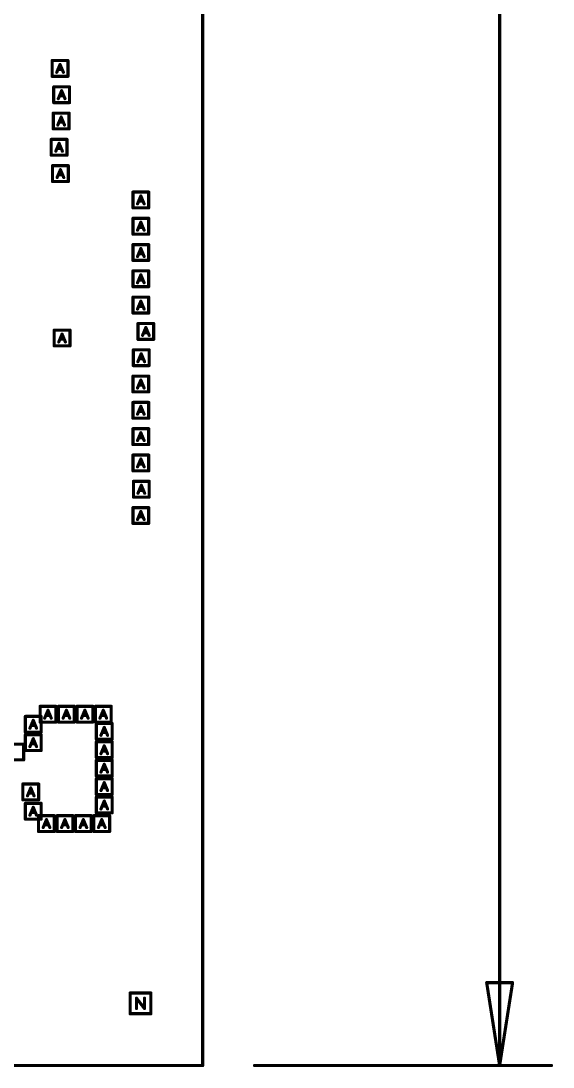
# Model space of a CAD drawing. Extents: x -14.2 to 19.9, y -5.2 to 16.9.
# Drawn here: x 4.183 to 5.193, y -0.003 to 1.986 of the extents above; entities that cross this region are included whole.
import ezdxf

# ---------------------------------------------------------------- set-up
doc = ezdxf.new("R2010")
doc.units = 0
doc.layers.get('0').update_dxf_attribs({"linetype": 'CONTINUOUS'})
doc.layers.add('FAB', color=2, linetype='CONTINUOUS')

# ---------------------------------------------------------------- blocks, each defined once
blk = doc.blocks.new('ROUND_1')
at = {"const_width": 0.003}
blk.add_lwpolyline([(-0.0015, 0, 1), (0.0015, 0, 1)], format="xyb", close=True, dxfattribs=at)

msp = doc.modelspace()

# ---------------------------------------------------------------- linework, layer by layer
at = {"layer": 'FAB', "const_width": 0.006}
for points in [[(4.5276, 0), (4.5276, 5.63)], [(5.0915, 2.3278), (5.0915, 0)], [(4.2418, 1.8804), (4.2418, 1.9104)], [(4.2418, 1.9104), (4.2718, 1.9104)], [(4.2718, 1.9104), (4.2718, 1.8804)], [(4.2505, 1.888), (4.2568, 1.9029)], [(4.2608, 1.8932), (4.2528, 1.8932)], [(4.2568, 1.9029), (4.2631, 1.888)], [(4.2718, 1.8804), (4.2418, 1.8804)], [(4.2448, 1.8304), (4.2448, 1.8604)], [(4.2448, 1.8604), (4.2748, 1.8604)], [(4.2535, 1.8379), (4.2598, 1.853)], [(4.2598, 1.853), (4.2661, 1.8379)], [(4.2748, 1.8604), (4.2748, 1.8304)], [(4.2748, 1.8304), (4.2448, 1.8304)], [(4.2638, 1.8432), (4.2558, 1.8432)], [(4.2439, 1.7805), (4.2439, 1.8104)], [(4.2439, 1.8104), (4.2739, 1.8104)], [(4.2739, 1.8104), (4.2739, 1.7805)], [(4.2526, 1.7879), (4.2589, 1.803)], [(4.2629, 1.7932), (4.2549, 1.7932)], [(4.2589, 1.803), (4.2652, 1.7879)], [(4.2739, 1.7805), (4.2439, 1.7805)], [(4.24, 1.7305), (4.24, 1.7605)], [(4.24, 1.7605), (4.27, 1.7605)], [(4.2487, 1.738), (4.255, 1.753)], [(4.255, 1.753), (4.2612, 1.738)], [(4.27, 1.7605), (4.27, 1.7305)], [(4.27, 1.7305), (4.24, 1.7305)], [(4.259, 1.7432), (4.251, 1.7432)], [(4.2425, 1.6804), (4.2425, 1.7105)], [(4.2425, 1.7105), (4.2725, 1.7105)], [(4.2725, 1.7105), (4.2725, 1.6804)], [(4.2512, 1.688), (4.2575, 1.7029)], [(4.2615, 1.6932), (4.2535, 1.6932)], [(4.2575, 1.7029), (4.2638, 1.688)], [(4.2725, 1.6804), (4.2425, 1.6804)], [(4.3952, 1.6304), (4.3952, 1.6604)], [(4.3952, 1.6604), (4.4252, 1.6604)], [(4.4039, 1.638), (4.4102, 1.6529)], [(4.4102, 1.6529), (4.4164, 1.638)], [(4.4252, 1.6604), (4.4252, 1.6304)], [(4.4252, 1.6304), (4.3952, 1.6304)], [(4.4142, 1.6432), (4.4062, 1.6432)], [(4.3952, 1.5804), (4.3952, 1.6104)], [(4.3952, 1.6104), (4.4252, 1.6104)], [(4.4252, 1.6104), (4.4252, 1.5804)], [(4.4039, 1.5879), (4.4102, 1.603)], [(4.4142, 1.5932), (4.4062, 1.5932)], [(4.4102, 1.603), (4.4164, 1.5879)], [(4.4252, 1.5804), (4.3952, 1.5804)], [(4.3952, 1.5305), (4.3952, 1.5604)], [(4.3952, 1.5604), (4.4252, 1.5604)], [(4.4039, 1.5379), (4.4102, 1.553)], [(4.4102, 1.553), (4.4164, 1.5379)], [(4.4252, 1.5604), (4.4252, 1.5305)], [(4.4252, 1.5305), (4.3952, 1.5305)], [(4.4142, 1.5432), (4.4062, 1.5432)], [(4.3952, 1.4805), (4.3952, 1.5105)], [(4.3952, 1.5105), (4.4252, 1.5105)], [(4.4252, 1.5105), (4.4252, 1.4805)], [(4.4039, 1.488), (4.4102, 1.503)], [(4.4142, 1.4932), (4.4062, 1.4932)], [(4.4102, 1.503), (4.4164, 1.488)], [(4.4252, 1.4805), (4.3952, 1.4805)], [(4.3952, 1.4304), (4.3952, 1.4605)], [(4.3952, 1.4605), (4.4252, 1.4605)], [(4.4039, 1.438), (4.4102, 1.4529)], [(4.4102, 1.4529), (4.4164, 1.438)], [(4.4252, 1.4605), (4.4252, 1.4304)], [(4.4252, 1.4304), (4.3952, 1.4304)], [(4.4142, 1.4432), (4.4062, 1.4432)], [(4.4047, 1.3804), (4.4047, 1.4104)], [(4.4047, 1.4104), (4.4347, 1.4104)], [(4.4347, 1.4104), (4.4347, 1.3804)], [(4.2456, 1.3679), (4.2456, 1.3979)], [(4.2456, 1.3979), (4.2756, 1.3979)], [(4.2544, 1.3754), (4.2606, 1.3904)], [(4.2606, 1.3904), (4.2669, 1.3754)], [(4.2756, 1.3979), (4.2756, 1.3679)], [(4.4135, 1.388), (4.4197, 1.4029)], [(4.4237, 1.3932), (4.4157, 1.3932)], [(4.4197, 1.4029), (4.426, 1.388)], [(4.2646, 1.3806), (4.2566, 1.3806)], [(4.4347, 1.3804), (4.4047, 1.3804)], [(4.2756, 1.3679), (4.2456, 1.3679)], [(4.3959, 1.3304), (4.3959, 1.3604)], [(4.3959, 1.3604), (4.4259, 1.3604)], [(4.4046, 1.3379), (4.4109, 1.353)], [(4.4109, 1.353), (4.4172, 1.3379)], [(4.4259, 1.3604), (4.4259, 1.3304)], [(4.4259, 1.3304), (4.3959, 1.3304)], [(4.4149, 1.3432), (4.4069, 1.3432)], [(4.3952, 1.2805), (4.3952, 1.3104)], [(4.3952, 1.3104), (4.4252, 1.3104)], [(4.4252, 1.3104), (4.4252, 1.2805)], [(4.4039, 1.2879), (4.4102, 1.303)], [(4.4142, 1.2932), (4.4062, 1.2932)], [(4.4102, 1.303), (4.4164, 1.2879)], [(4.4252, 1.2805), (4.3952, 1.2805)], [(4.3952, 1.2305), (4.3952, 1.2605)], [(4.3952, 1.2605), (4.4252, 1.2605)], [(4.4039, 1.238), (4.4102, 1.253)], [(4.4102, 1.253), (4.4164, 1.238)], [(4.4252, 1.2605), (4.4252, 1.2305)], [(4.4252, 1.2305), (4.3952, 1.2305)], [(4.4142, 1.2432), (4.4062, 1.2432)], [(4.3952, 1.1804), (4.3952, 1.2105)], [(4.3952, 1.2105), (4.4252, 1.2105)], [(4.4252, 1.2105), (4.4252, 1.1804)], [(4.4039, 1.188), (4.4102, 1.2029)], [(4.4142, 1.1932), (4.4062, 1.1932)], [(4.4102, 1.2029), (4.4164, 1.188)], [(4.4252, 1.1804), (4.3952, 1.1804)], [(4.3952, 1.1304), (4.3952, 1.1604)], [(4.3952, 1.1604), (4.4252, 1.1604)], [(4.4039, 1.138), (4.4102, 1.1529)], [(4.4102, 1.1529), (4.4164, 1.138)], [(4.4252, 1.1604), (4.4252, 1.1304)], [(4.4142, 1.1432), (4.4062, 1.1432)], [(4.4252, 1.1304), (4.3952, 1.1304)], [(4.3961, 1.0804), (4.3961, 1.1104)], [(4.3961, 1.1104), (4.4261, 1.1104)], [(4.4048, 1.0879), (4.4111, 1.103)], [(4.4151, 1.0932), (4.4071, 1.0932)], [(4.4111, 1.103), (4.4174, 1.0879)], [(4.4261, 1.1104), (4.4261, 1.0804)], [(4.4261, 1.0804), (4.3961, 1.0804)], [(4.3952, 1.0305), (4.3952, 1.0604)], [(4.3952, 1.0604), (4.4252, 1.0604)], [(4.4039, 1.0379), (4.4102, 1.053)], [(4.4102, 1.053), (4.4164, 1.0379)], [(4.4252, 1.0604), (4.4252, 1.0305)], [(4.4142, 1.0432), (4.4062, 1.0432)], [(4.4252, 1.0305), (4.3952, 1.0305)], [(4.2189, 0.6528), (4.2189, 0.6828)], [(4.2189, 0.6828), (4.2489, 0.6828)], [(4.2276, 0.6603), (4.2339, 0.6753)], [(4.2339, 0.6753), (4.2401, 0.6603)], [(4.2489, 0.6828), (4.2489, 0.6528)], [(4.2539, 0.6528), (4.2539, 0.6828)], [(4.2539, 0.6828), (4.2839, 0.6828)], [(4.2626, 0.6603), (4.2689, 0.6753)], [(4.2689, 0.6753), (4.2751, 0.6603)], [(4.2839, 0.6828), (4.2839, 0.6528)], [(4.2889, 0.6528), (4.2889, 0.6828)], [(4.2889, 0.6828), (4.3189, 0.6828)], [(4.2976, 0.6603), (4.3039, 0.6753)], [(4.3039, 0.6753), (4.3101, 0.6603)], [(4.3189, 0.6828), (4.3189, 0.6528)], [(4.3239, 0.6528), (4.3239, 0.6828)], [(4.3239, 0.6828), (4.3539, 0.6828)], [(4.3326, 0.6603), (4.3389, 0.6753)], [(4.3389, 0.6753), (4.3451, 0.6603)], [(4.3539, 0.6828), (4.3539, 0.6528)], [(4.1909, 0.6337), (4.1909, 0.6636)], [(4.1909, 0.6636), (4.2209, 0.6636)], [(4.1996, 0.6411), (4.2059, 0.6562)], [(4.2059, 0.6562), (4.2121, 0.6411)], [(4.2209, 0.6636), (4.2209, 0.6337)], [(4.2379, 0.6655), (4.2299, 0.6655)], [(4.2729, 0.6655), (4.2649, 0.6655)], [(4.3079, 0.6655), (4.2999, 0.6655)], [(4.3429, 0.6655), (4.3349, 0.6655)], [(4.2209, 0.6337), (4.1909, 0.6337)], [(4.2099, 0.6464), (4.2019, 0.6464)], [(4.2489, 0.6528), (4.2189, 0.6528)], [(4.2839, 0.6528), (4.2539, 0.6528)], [(4.3189, 0.6528), (4.2889, 0.6528)], [(4.3539, 0.6528), (4.3239, 0.6528)], [(4.3257, 0.6202), (4.3257, 0.6502)], [(4.3257, 0.6502), (4.3557, 0.6502)], [(4.3345, 0.6277), (4.3407, 0.6427)], [(4.3407, 0.6427), (4.347, 0.6277)], [(4.3557, 0.6502), (4.3557, 0.6202)], [(4.1909, 0.5987), (4.1909, 0.6287)], [(4.1909, 0.6287), (4.2209, 0.6287)], [(4.1996, 0.6062), (4.2059, 0.6212)], [(4.2059, 0.6212), (4.2121, 0.6062)], [(4.2209, 0.6287), (4.2209, 0.5987)], [(4.3557, 0.6202), (4.3257, 0.6202)], [(4.3257, 0.5852), (4.3257, 0.6152)], [(4.3257, 0.6152), (4.3557, 0.6152)], [(4.3447, 0.6329), (4.3367, 0.6329)], [(4.3557, 0.6152), (4.3557, 0.5852)], [(4.1577, 0.611), (4.1877, 0.611)], [(4.1877, 0.611), (4.1877, 0.581)], [(4.2209, 0.5987), (4.1909, 0.5987)], [(4.2099, 0.6114), (4.2019, 0.6114)], [(4.3345, 0.5927), (4.3407, 0.6077)], [(4.3447, 0.5979), (4.3367, 0.5979)], [(4.3407, 0.6077), (4.347, 0.5927)], [(4.1877, 0.581), (4.1577, 0.581)], [(4.3557, 0.5852), (4.3257, 0.5852)], [(4.3257, 0.5502), (4.3257, 0.5802)], [(4.3257, 0.5802), (4.3557, 0.5802)], [(4.3557, 0.5802), (4.3557, 0.5502)], [(4.3345, 0.5577), (4.3407, 0.5727)], [(4.3447, 0.5629), (4.3367, 0.5629)], [(4.3407, 0.5727), (4.347, 0.5577)], [(4.1862, 0.5051), (4.1862, 0.5351)], [(4.1862, 0.5351), (4.2162, 0.5351)], [(4.2162, 0.5351), (4.2162, 0.5051)], [(4.3557, 0.5502), (4.3257, 0.5502)], [(4.3257, 0.5152), (4.3257, 0.5452)], [(4.3257, 0.5452), (4.3557, 0.5452)], [(4.3345, 0.5227), (4.3407, 0.5377)], [(4.3407, 0.5377), (4.347, 0.5227)], [(4.3557, 0.5452), (4.3557, 0.5152)], [(4.1949, 0.5126), (4.2012, 0.5276)], [(4.2052, 0.5179), (4.1972, 0.5179)], [(4.2012, 0.5276), (4.2074, 0.5126)], [(4.3557, 0.5152), (4.3257, 0.5152)], [(4.3447, 0.5279), (4.3367, 0.5279)], [(4.2162, 0.5051), (4.1862, 0.5051)], [(4.1909, 0.4683), (4.1909, 0.4983)], [(4.1909, 0.4983), (4.2209, 0.4983)], [(4.2209, 0.4983), (4.2209, 0.4683)], [(4.3257, 0.4802), (4.3257, 0.5102)], [(4.3257, 0.5102), (4.3557, 0.5102)], [(4.3345, 0.4877), (4.3407, 0.5027)], [(4.3407, 0.5027), (4.347, 0.4877)], [(4.3557, 0.5102), (4.3557, 0.4802)], [(4.1996, 0.4758), (4.2059, 0.4908)], [(4.2099, 0.481), (4.2019, 0.481)], [(4.2059, 0.4908), (4.2121, 0.4758)], [(4.216, 0.4449), (4.216, 0.4749)], [(4.216, 0.4749), (4.246, 0.4749)], [(4.246, 0.4749), (4.246, 0.4449)], [(4.251, 0.4449), (4.251, 0.4749)], [(4.251, 0.4749), (4.281, 0.4749)], [(4.281, 0.4749), (4.281, 0.4449)], [(4.286, 0.4449), (4.286, 0.4749)], [(4.286, 0.4749), (4.316, 0.4749)], [(4.316, 0.4749), (4.316, 0.4449)], [(4.321, 0.4449), (4.321, 0.4749)], [(4.321, 0.4749), (4.351, 0.4749)], [(4.3557, 0.4802), (4.3257, 0.4802)], [(4.3447, 0.4929), (4.3367, 0.4929)], [(4.351, 0.4749), (4.351, 0.4449)], [(4.2209, 0.4683), (4.1909, 0.4683)], [(4.2248, 0.4524), (4.231, 0.4674)], [(4.235, 0.4577), (4.227, 0.4577)], [(4.231, 0.4674), (4.2373, 0.4524)], [(4.2598, 0.4524), (4.266, 0.4674)], [(4.27, 0.4577), (4.262, 0.4577)], [(4.266, 0.4674), (4.2723, 0.4524)], [(4.2948, 0.4524), (4.301, 0.4674)], [(4.305, 0.4577), (4.297, 0.4577)], [(4.301, 0.4674), (4.3073, 0.4524)], [(4.3298, 0.4524), (4.336, 0.4674)], [(4.34, 0.4577), (4.332, 0.4577)], [(4.336, 0.4674), (4.3423, 0.4524)], [(4.246, 0.4449), (4.216, 0.4449)], [(4.281, 0.4449), (4.251, 0.4449)], [(4.316, 0.4449), (4.286, 0.4449)], [(4.351, 0.4449), (4.321, 0.4449)], [(5.0669, 0.1575), (5.0915, 0)], [(5.1161, 0.1575), (5.0669, 0.1575)], [(5.0915, 0), (5.1161, 0.1575)], [(4.3898, 0.0984), (4.3898, 0.1378)], [(4.3898, 0.1378), (4.4292, 0.1378)], [(4.4292, 0.1378), (4.4292, 0.0984)], [(4.4019, 0.1083), (4.4019, 0.128)], [(4.4019, 0.128), (4.4171, 0.1083)], [(4.4171, 0.1083), (4.4171, 0.128)], [(4.4292, 0.0984), (4.3898, 0.0984)], [(0, 0), (4.5276, 0)], [(4.626, 0), (5.1899, 0)]]:
    msp.add_lwpolyline(points, dxfattribs=at)

# ---------------------------------------------------------------- block references
at = {"layer": 'FAB'}
for p in [(4.2418, 1.9104), (4.2418, 1.9104), (4.2718, 1.9104), (4.2718, 1.9104), (4.2505, 1.888), (4.2528, 1.8932), (4.2568, 1.9029), (4.2568, 1.9029), (4.2608, 1.8932), (4.2631, 1.888), (4.2418, 1.8804), (4.2418, 1.8804), (4.2718, 1.8804), (4.2718, 1.8804), (4.2448, 1.8604), (4.2448, 1.8604), (4.2598, 1.853), (4.2598, 1.853), (4.2748, 1.8604), (4.2748, 1.8604), (4.2448, 1.8304), (4.2448, 1.8304), (4.2535, 1.8379), (4.2558, 1.8432), (4.2638, 1.8432), (4.2661, 1.8379), (4.2748, 1.8304), (4.2748, 1.8304), (4.2439, 1.8104), (4.2439, 1.8104), (4.2739, 1.8104), (4.2739, 1.8104), (4.2526, 1.7879), (4.2549, 1.7932), (4.2589, 1.803), (4.2589, 1.803), (4.2629, 1.7932), (4.2652, 1.7879), (4.2439, 1.7805), (4.2439, 1.7805), (4.2739, 1.7805), (4.2739, 1.7805), (4.24, 1.7605), (4.24, 1.7605), (4.255, 1.753), (4.255, 1.753), (4.27, 1.7605), (4.27, 1.7605), (4.24, 1.7305), (4.24, 1.7305), (4.2487, 1.738), (4.251, 1.7432), (4.259, 1.7432), (4.2612, 1.738), (4.27, 1.7305), (4.27, 1.7305), (4.2425, 1.7105), (4.2425, 1.7105), (4.2725, 1.7105), (4.2725, 1.7105), (4.2512, 1.688), (4.2535, 1.6932), (4.2575, 1.7029), (4.2575, 1.7029), (4.2615, 1.6932), (4.2638, 1.688), (4.2425, 1.6804), (4.2425, 1.6804), (4.2725, 1.6804), (4.2725, 1.6804), (4.3952, 1.6604), (4.3952, 1.6604), (4.4102, 1.6529), (4.4102, 1.6529), (4.4252, 1.6604), (4.4252, 1.6604), (4.3952, 1.6304), (4.3952, 1.6304), (4.4039, 1.638), (4.4062, 1.6432), (4.4142, 1.6432), (4.4164, 1.638), (4.4252, 1.6304), (4.4252, 1.6304), (4.3952, 1.6104), (4.3952, 1.6104), (4.4252, 1.6104), (4.4252, 1.6104), (4.4062, 1.5932), (4.4102, 1.603), (4.4102, 1.603), (4.4142, 1.5932), (4.3952, 1.5804), (4.3952, 1.5804), (4.4039, 1.5879), (4.4164, 1.5879), (4.4252, 1.5804), (4.4252, 1.5804), (4.3952, 1.5604), (4.3952, 1.5604), (4.4102, 1.553), (4.4102, 1.553), (4.4252, 1.5604), (4.4252, 1.5604), (4.3952, 1.5305), (4.3952, 1.5305), (4.4039, 1.5379), (4.4062, 1.5432), (4.4142, 1.5432), (4.4164, 1.5379), (4.4252, 1.5305), (4.4252, 1.5305), (4.3952, 1.5105), (4.3952, 1.5105), (4.4252, 1.5105), (4.4252, 1.5105), (4.4062, 1.4932), (4.4102, 1.503), (4.4102, 1.503), (4.4142, 1.4932), (4.3952, 1.4805), (4.3952, 1.4805), (4.4039, 1.488), (4.4164, 1.488), (4.4252, 1.4805), (4.4252, 1.4805), (4.3952, 1.4605), (4.3952, 1.4605), (4.4102, 1.4529), (4.4102, 1.4529), (4.4252, 1.4605), (4.4252, 1.4605), (4.3952, 1.4304), (4.3952, 1.4304), (4.4039, 1.438), (4.4062, 1.4432), (4.4142, 1.4432), (4.4164, 1.438), (4.4252, 1.4304), (4.4252, 1.4304), (4.4047, 1.4104), (4.4047, 1.4104), (4.4347, 1.4104), (4.4347, 1.4104), (4.2456, 1.3979), (4.2456, 1.3979), (4.2606, 1.3904), (4.2606, 1.3904), (4.2756, 1.3979), (4.2756, 1.3979), (4.4157, 1.3932), (4.4197, 1.4029), (4.4197, 1.4029), (4.4237, 1.3932), (4.2544, 1.3754), (4.2566, 1.3806), (4.2646, 1.3806), (4.2669, 1.3754), (4.4047, 1.3804), (4.4047, 1.3804), (4.4135, 1.388), (4.426, 1.388), (4.4347, 1.3804), (4.4347, 1.3804), (4.2456, 1.3679), (4.2456, 1.3679), (4.2756, 1.3679), (4.2756, 1.3679), (4.3959, 1.3604), (4.3959, 1.3604), (4.4109, 1.353), (4.4109, 1.353), (4.4259, 1.3604), (4.4259, 1.3604), (4.3959, 1.3304), (4.3959, 1.3304), (4.4046, 1.3379), (4.4069, 1.3432), (4.4149, 1.3432), (4.4172, 1.3379), (4.4259, 1.3304), (4.4259, 1.3304), (4.3952, 1.3104), (4.3952, 1.3104), (4.4252, 1.3104), (4.4252, 1.3104), (4.4062, 1.2932), (4.4102, 1.303), (4.4102, 1.303), (4.4142, 1.2932), (4.3952, 1.2805), (4.3952, 1.2805), (4.4039, 1.2879), (4.4164, 1.2879), (4.4252, 1.2805), (4.4252, 1.2805), (4.3952, 1.2605), (4.3952, 1.2605), (4.4102, 1.253), (4.4102, 1.253), (4.4252, 1.2605), (4.4252, 1.2605), (4.3952, 1.2305), (4.3952, 1.2305), (4.4039, 1.238), (4.4062, 1.2432), (4.4142, 1.2432), (4.4164, 1.238), (4.4252, 1.2305), (4.4252, 1.2305), (4.3952, 1.2105), (4.3952, 1.2105), (4.4252, 1.2105), (4.4252, 1.2105), (4.4062, 1.1932), (4.4102, 1.2029), (4.4102, 1.2029), (4.4142, 1.1932), (4.3952, 1.1804), (4.3952, 1.1804), (4.4039, 1.188), (4.4164, 1.188), (4.4252, 1.1804), (4.4252, 1.1804), (4.3952, 1.1604), (4.3952, 1.1604), (4.4102, 1.1529), (4.4102, 1.1529), (4.4252, 1.1604), (4.4252, 1.1604), (4.4039, 1.138), (4.4062, 1.1432), (4.4142, 1.1432), (4.4164, 1.138), (4.3952, 1.1304), (4.3952, 1.1304), (4.4252, 1.1304), (4.4252, 1.1304), (4.3961, 1.1104), (4.3961, 1.1104), (4.4071, 1.0932), (4.4111, 1.103), (4.4111, 1.103), (4.4151, 1.0932), (4.4261, 1.1104), (4.4261, 1.1104), (4.3961, 1.0804), (4.3961, 1.0804), (4.4048, 1.0879), (4.4174, 1.0879), (4.4261, 1.0804), (4.4261, 1.0804), (4.3952, 1.0604), (4.3952, 1.0604), (4.4102, 1.053), (4.4102, 1.053), (4.4252, 1.0604), (4.4252, 1.0604), (4.4039, 1.0379), (4.4062, 1.0432), (4.4142, 1.0432), (4.4164, 1.0379), (4.3952, 1.0305), (4.3952, 1.0305), (4.4252, 1.0305), (4.4252, 1.0305), (4.2189, 0.6828), (4.2189, 0.6828), (4.2339, 0.6753), (4.2339, 0.6753), (4.2489, 0.6828), (4.2489, 0.6828), (4.2539, 0.6828), (4.2539, 0.6828), (4.2689, 0.6753), (4.2689, 0.6753), (4.2839, 0.6828), (4.2839, 0.6828), (4.2889, 0.6828), (4.2889, 0.6828), (4.3039, 0.6753), (4.3039, 0.6753), (4.3189, 0.6828), (4.3189, 0.6828), (4.3239, 0.6828), (4.3239, 0.6828), (4.3389, 0.6753), (4.3389, 0.6753), (4.3539, 0.6828), (4.3539, 0.6828), (4.1909, 0.6636), (4.1909, 0.6636), (4.2059, 0.6562), (4.2059, 0.6562), (4.2209, 0.6636), (4.2209, 0.6636), (4.2276, 0.6603), (4.2299, 0.6655), (4.2379, 0.6655), (4.2401, 0.6603), (4.2626, 0.6603), (4.2649, 0.6655), (4.2729, 0.6655), (4.2751, 0.6603), (4.2976, 0.6603), (4.2999, 0.6655), (4.3079, 0.6655), (4.3101, 0.6603), (4.3326, 0.6603), (4.3349, 0.6655), (4.3429, 0.6655), (4.3451, 0.6603), (4.1909, 0.6337), (4.1909, 0.6337), (4.1996, 0.6411), (4.2019, 0.6464), (4.2099, 0.6464), (4.2121, 0.6411), (4.2189, 0.6528), (4.2189, 0.6528), (4.2209, 0.6337), (4.2209, 0.6337), (4.2489, 0.6528), (4.2489, 0.6528), (4.2539, 0.6528), (4.2539, 0.6528), (4.2839, 0.6528), (4.2839, 0.6528), (4.2889, 0.6528), (4.2889, 0.6528), (4.3189, 0.6528), (4.3189, 0.6528), (4.3239, 0.6528), (4.3239, 0.6528), (4.3257, 0.6502), (4.3257, 0.6502), (4.3407, 0.6427), (4.3407, 0.6427), (4.3539, 0.6528), (4.3539, 0.6528), (4.3557, 0.6502), (4.3557, 0.6502), (4.1909, 0.6287), (4.1909, 0.6287), (4.2059, 0.6212), (4.2059, 0.6212), (4.2209, 0.6287), (4.2209, 0.6287), (4.3257, 0.6202), (4.3257, 0.6202), (4.3257, 0.6152), (4.3257, 0.6152), (4.3345, 0.6277), (4.3367, 0.6329), (4.3447, 0.6329), (4.347, 0.6277), (4.3557, 0.6202), (4.3557, 0.6202), (4.3557, 0.6152), (4.3557, 0.6152), (4.1877, 0.611), (4.1877, 0.611), (4.1909, 0.5987), (4.1909, 0.5987), (4.1996, 0.6062), (4.2019, 0.6114), (4.2099, 0.6114), (4.2121, 0.6062), (4.2209, 0.5987), (4.2209, 0.5987), (4.3367, 0.5979), (4.3407, 0.6077), (4.3407, 0.6077), (4.3447, 0.5979), (4.1877, 0.581), (4.1877, 0.581), (4.3257, 0.5852), (4.3257, 0.5852), (4.3257, 0.5802), (4.3257, 0.5802), (4.3345, 0.5927), (4.347, 0.5927), (4.3557, 0.5852), (4.3557, 0.5852), (4.3557, 0.5802), (4.3557, 0.5802), (4.3345, 0.5577), (4.3367, 0.5629), (4.3407, 0.5727), (4.3407, 0.5727), (4.3447, 0.5629), (4.347, 0.5577), (4.1862, 0.5351), (4.1862, 0.5351), (4.2162, 0.5351), (4.2162, 0.5351), (4.3257, 0.5502), (4.3257, 0.5502), (4.3257, 0.5452), (4.3257, 0.5452), (4.3407, 0.5377), (4.3407, 0.5377), (4.3557, 0.5502), (4.3557, 0.5502), (4.3557, 0.5452), (4.3557, 0.5452), (4.1972, 0.5179), (4.2012, 0.5276), (4.2012, 0.5276), (4.2052, 0.5179), (4.3257, 0.5152), (4.3257, 0.5152), (4.3345, 0.5227), (4.3367, 0.5279), (4.3447, 0.5279), (4.347, 0.5227), (4.3557, 0.5152), (4.3557, 0.5152), (4.1862, 0.5051), (4.1862, 0.5051), (4.1909, 0.4983), (4.1909, 0.4983), (4.1949, 0.5126), (4.2074, 0.5126), (4.2162, 0.5051), (4.2162, 0.5051), (4.2209, 0.4983), (4.2209, 0.4983), (4.3257, 0.5102), (4.3257, 0.5102), (4.3407, 0.5027), (4.3407, 0.5027), (4.3557, 0.5102), (4.3557, 0.5102), (4.1996, 0.4758), (4.2019, 0.481), (4.2059, 0.4908), (4.2059, 0.4908), (4.2099, 0.481), (4.2121, 0.4758), (4.216, 0.4749), (4.216, 0.4749), (4.246, 0.4749), (4.246, 0.4749), (4.251, 0.4749), (4.251, 0.4749), (4.281, 0.4749), (4.281, 0.4749), (4.286, 0.4749), (4.286, 0.4749), (4.316, 0.4749), (4.316, 0.4749), (4.321, 0.4749), (4.321, 0.4749), (4.3257, 0.4802), (4.3257, 0.4802), (4.3345, 0.4877), (4.3367, 0.4929), (4.3447, 0.4929), (4.347, 0.4877), (4.351, 0.4749), (4.351, 0.4749), (4.3557, 0.4802), (4.3557, 0.4802), (4.1909, 0.4683), (4.1909, 0.4683), (4.2209, 0.4683), (4.2209, 0.4683), (4.227, 0.4577), (4.231, 0.4674), (4.231, 0.4674), (4.235, 0.4577), (4.262, 0.4577), (4.266, 0.4674), (4.266, 0.4674), (4.27, 0.4577), (4.297, 0.4577), (4.301, 0.4674), (4.301, 0.4674), (4.305, 0.4577), (4.332, 0.4577), (4.336, 0.4674), (4.336, 0.4674), (4.34, 0.4577), (4.216, 0.4449), (4.216, 0.4449), (4.2248, 0.4524), (4.2373, 0.4524), (4.246, 0.4449), (4.246, 0.4449), (4.251, 0.4449), (4.251, 0.4449), (4.2598, 0.4524), (4.2723, 0.4524), (4.281, 0.4449), (4.281, 0.4449), (4.286, 0.4449), (4.286, 0.4449), (4.2948, 0.4524), (4.3073, 0.4524), (4.316, 0.4449), (4.316, 0.4449), (4.321, 0.4449), (4.321, 0.4449), (4.3298, 0.4524), (4.3423, 0.4524), (4.351, 0.4449), (4.351, 0.4449), (5.0669, 0.1575), (5.0669, 0.1575), (5.1161, 0.1575), (5.1161, 0.1575), (4.3898, 0.1378), (4.3898, 0.1378), (4.4292, 0.1378), (4.4292, 0.1378), (4.4019, 0.128), (4.4019, 0.128), (4.4171, 0.128), (4.3898, 0.0984), (4.3898, 0.0984), (4.4019, 0.1083), (4.4171, 0.1083), (4.4171, 0.1083), (4.4292, 0.0984), (4.4292, 0.0984), (4.5276, 0), (4.5276, 0), (4.626, 0), (5.0915, 0), (5.0915, 0), (5.0915, 0), (5.1899, 0)]:
    msp.add_blockref('ROUND_1', p, dxfattribs=at)

doc.saveas('drawing.dxf')
